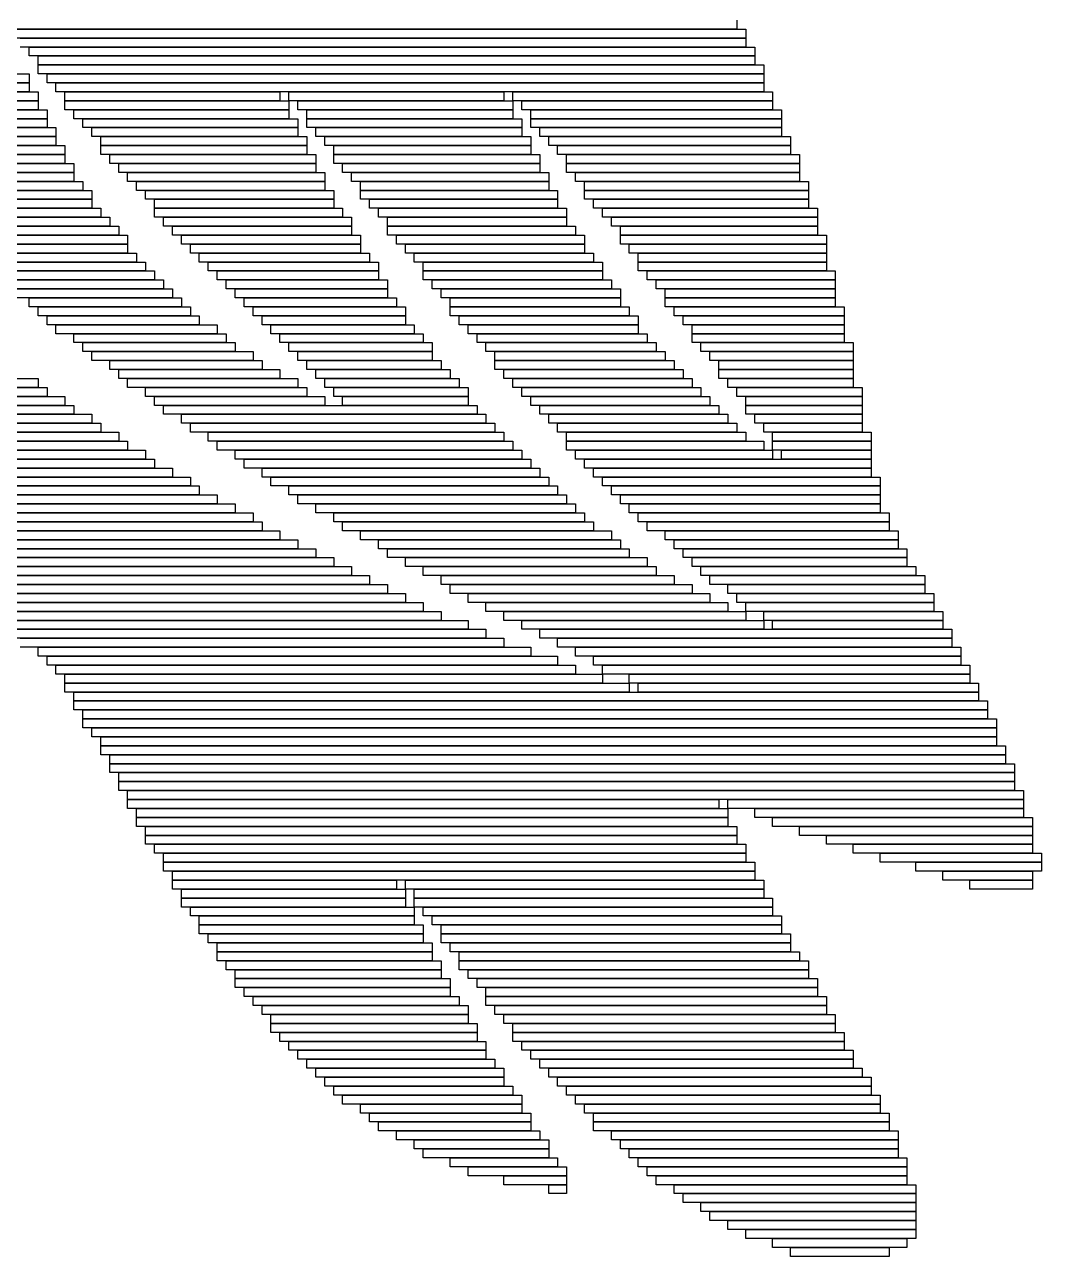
# Model space of a CAD drawing. Extents: x 92 to 1005, y 17 to 1009.
# Drawn here: x 305.5 to 419, y 527 to 664.5 of the extents above; entities that cross this region are included whole.
import ezdxf

# ---------------------------------------------------------------- set-up
doc = ezdxf.new("R2010")
doc.units = 0

msp = doc.modelspace()

# ---------------------------------------------------------------- linework, layer by layer
for p, q in [((385, 665), (385, 664)), ((283, 664), (386, 664)), ((386, 663), (283, 663)), ((385, 664), (304, 664)), ((305, 663), (386, 663)), ((386, 664), (386, 663)), ((386, 663), (386, 662)), ((386, 662), (305, 662)), ((306, 662), (387, 662)), ((306, 661), (306, 662)), ((387, 662), (387, 661)), ((387, 661), (306, 661)), ((307, 661), (387, 661)), ((307, 660), (307, 661)), ((387, 660), (307, 660)), ((307, 660), (388, 660)), ((307, 659), (307, 660)), ((387, 661), (387, 660)), ((388, 660), (388, 659)), ((281, 659), (306, 659)), ((306, 659), (306, 658)), ((388, 659), (307, 659)), ((308, 659), (388, 659)), ((308, 658), (308, 659)), ((388, 659), (388, 658)), ((306, 658), (281, 658)), ((281, 658), (306, 658)), ((306, 658), (306, 657)), ((388, 658), (308, 658)), ((309, 658), (388, 658)), ((309, 657), (309, 658)), ((388, 658), (388, 657)), ((278, 656), (307, 656)), ((280, 657), (307, 657)), ((307, 656), (280, 656)), ((306, 657), (281, 657)), ((307, 657), (307, 656)), ((307, 656), (307, 655)), ((388, 657), (309, 657)), ((310, 657), (334, 657)), ((310, 656), (310, 657)), ((334, 656), (310, 656)), ((310, 656), (335, 656)), ((310, 655), (310, 656)), ((334, 657), (334, 656)), ((335, 657), (359, 657)), ((335, 656), (335, 657)), ((359, 656), (335, 656)), ((335, 656), (335, 655)), ((336, 656), (360, 656)), ((336, 655), (336, 656)), ((359, 657), (359, 656)), ((360, 657), (389, 657)), ((360, 656), (360, 657)), ((389, 656), (360, 656)), ((360, 656), (360, 655)), ((361, 656), (389, 656)), ((361, 655), (361, 656)), ((389, 657), (389, 656)), ((389, 656), (389, 655)), ((178, 655), (308, 655)), ((307, 655), (278, 655)), ((308, 655), (308, 654)), ((335, 655), (310, 655)), ((311, 655), (335, 655)), ((311, 654), (311, 655)), ((335, 655), (335, 654)), ((360, 655), (336, 655)), ((337, 655), (360, 655)), ((337, 654), (337, 655)), ((360, 655), (360, 654)), ((389, 655), (361, 655)), ((362, 655), (390, 655)), ((362, 654), (362, 655)), ((390, 655), (390, 654)), ((308, 654), (178, 654)), ((179, 654), (308, 654)), ((308, 654), (308, 653)), ((335, 654), (311, 654)), ((312, 654), (336, 654)), ((312, 653), (312, 654)), ((336, 654), (336, 653)), ((360, 654), (337, 654)), ((337, 654), (361, 654)), ((337, 653), (337, 654)), ((361, 654), (361, 653)), ((390, 654), (362, 654)), ((362, 654), (390, 654)), ((362, 653), (362, 654)), ((390, 654), (390, 653)), ((308, 653), (179, 653)), ((180, 653), (309, 653)), ((309, 652), (180, 652)), ((181, 652), (309, 652)), ((309, 653), (309, 652)), ((309, 652), (309, 651)), ((336, 653), (312, 653)), ((313, 653), (336, 653)), ((313, 652), (313, 653)), ((336, 652), (313, 652)), ((314, 652), (337, 652)), ((314, 651), (314, 652)), ((336, 653), (336, 652)), ((361, 653), (337, 653)), ((337, 652), (337, 651)), ((338, 653), (361, 653)), ((338, 652), (338, 653)), ((361, 652), (338, 652)), ((339, 652), (362, 652)), ((339, 651), (339, 652)), ((361, 653), (361, 652)), ((390, 653), (362, 653)), ((362, 652), (362, 651)), ((363, 653), (390, 653)), ((363, 652), (363, 653)), ((390, 652), (363, 652)), ((364, 652), (391, 652)), ((364, 651), (364, 652)), ((390, 653), (390, 652)), ((391, 652), (391, 651)), ((309, 651), (181, 651)), ((182, 651), (310, 651)), ((310, 651), (310, 650)), ((337, 651), (314, 651)), ((314, 651), (337, 651)), ((314, 650), (314, 651)), ((337, 651), (337, 650)), ((362, 651), (339, 651)), ((340, 651), (362, 651)), ((340, 650), (340, 651)), ((362, 651), (362, 650)), ((391, 651), (364, 651)), ((365, 651), (391, 651)), ((365, 650), (365, 651)), ((391, 651), (391, 650)), ((310, 650), (182, 650)), ((183, 650), (310, 650)), ((310, 649), (183, 649)), ((288, 649), (311, 649)), ((310, 650), (310, 649)), ((311, 649), (311, 648)), ((337, 650), (314, 650)), ((315, 650), (338, 650)), ((315, 649), (315, 650)), ((338, 649), (315, 649)), ((316, 649), (338, 649)), ((316, 648), (316, 649)), ((338, 650), (338, 649)), ((338, 649), (338, 648)), ((362, 650), (340, 650)), ((340, 650), (363, 650)), ((340, 649), (340, 650)), ((363, 649), (340, 649)), ((341, 649), (363, 649)), ((341, 648), (341, 649)), ((363, 650), (363, 649)), ((363, 649), (363, 648)), ((391, 650), (365, 650)), ((366, 650), (392, 650)), ((366, 649), (366, 650)), ((392, 649), (366, 649)), ((366, 649), (392, 649)), ((366, 648), (366, 649)), ((392, 650), (392, 649)), ((392, 649), (392, 648)), ((311, 648), (288, 648)), ((289, 648), (311, 648)), ((311, 648), (311, 647)), ((338, 648), (316, 648)), ((317, 648), (339, 648)), ((317, 647), (317, 648)), ((339, 648), (339, 647)), ((363, 648), (341, 648)), ((342, 648), (364, 648)), ((342, 647), (342, 648)), ((364, 648), (364, 647)), ((392, 648), (366, 648)), ((367, 648), (392, 648)), ((367, 647), (367, 648)), ((392, 648), (392, 647)), ((311, 647), (289, 647)), ((290, 647), (312, 647)), ((312, 647), (312, 646)), ((339, 647), (317, 647)), ((318, 647), (339, 647)), ((318, 646), (318, 647)), ((339, 647), (339, 646)), ((364, 647), (342, 647)), ((343, 647), (364, 647)), ((343, 646), (343, 647)), ((364, 647), (364, 646)), ((392, 647), (367, 647)), ((368, 647), (393, 647)), ((368, 646), (368, 647)), ((393, 647), (393, 646)), ((312, 646), (290, 646)), ((291, 646), (313, 646)), ((313, 645), (291, 645)), ((293, 645), (313, 645)), ((313, 646), (313, 645)), ((313, 645), (313, 644)), ((339, 646), (318, 646)), ((319, 646), (340, 646)), ((319, 645), (319, 646)), ((340, 645), (319, 645)), ((320, 645), (340, 645)), ((320, 644), (320, 645)), ((340, 646), (340, 645)), ((340, 645), (340, 644)), ((364, 646), (343, 646)), ((343, 646), (365, 646)), ((343, 645), (343, 646)), ((365, 645), (343, 645)), ((344, 645), (365, 645)), ((344, 644), (344, 645)), ((365, 646), (365, 645)), ((365, 645), (365, 644)), ((393, 646), (368, 646)), ((368, 646), (393, 646)), ((368, 645), (368, 646)), ((393, 645), (368, 645)), ((369, 645), (393, 645)), ((369, 644), (369, 645)), ((393, 646), (393, 645)), ((393, 645), (393, 644)), ((313, 644), (293, 644)), ((294, 644), (314, 644)), ((314, 644), (314, 643)), ((340, 644), (320, 644)), ((320, 644), (341, 644)), ((320, 643), (320, 644)), ((341, 644), (341, 643)), ((365, 644), (344, 644)), ((345, 644), (366, 644)), ((345, 643), (345, 644)), ((366, 644), (366, 643)), ((393, 644), (369, 644)), ((370, 644), (394, 644)), ((370, 643), (370, 644)), ((394, 644), (394, 643)), ((314, 643), (294, 643)), ((295, 643), (315, 643)), ((315, 643), (315, 642)), ((341, 643), (320, 643)), ((321, 643), (342, 643)), ((321, 642), (321, 643)), ((342, 643), (342, 642)), ((366, 643), (345, 643)), ((346, 643), (366, 643)), ((346, 642), (346, 643)), ((366, 643), (366, 642)), ((394, 643), (370, 643)), ((371, 643), (394, 643)), ((371, 642), (371, 643)), ((394, 643), (394, 642)), ((315, 642), (295, 642)), ((296, 642), (316, 642)), ((316, 641), (296, 641)), ((297, 641), (317, 641)), ((316, 642), (316, 641)), ((317, 641), (317, 640)), ((342, 642), (321, 642)), ((322, 642), (342, 642)), ((322, 641), (322, 642)), ((342, 641), (322, 641)), ((323, 641), (343, 641)), ((323, 640), (323, 641)), ((342, 642), (342, 641)), ((343, 641), (343, 640)), ((366, 642), (346, 642)), ((346, 642), (367, 642)), ((346, 641), (346, 642)), ((367, 641), (346, 641)), ((347, 641), (368, 641)), ((347, 640), (347, 641)), ((367, 642), (367, 641)), ((368, 641), (368, 640)), ((394, 642), (371, 642)), ((372, 642), (394, 642)), ((372, 641), (372, 642)), ((394, 641), (372, 641)), ((372, 641), (395, 641)), ((372, 640), (372, 641)), ((394, 642), (394, 641)), ((395, 641), (395, 640)), ((317, 640), (297, 640)), ((298, 640), (317, 640)), ((317, 640), (317, 639)), ((343, 640), (323, 640)), ((324, 640), (343, 640)), ((324, 639), (324, 640)), ((343, 640), (343, 639)), ((368, 640), (347, 640)), ((348, 640), (368, 640)), ((348, 639), (348, 640)), ((368, 640), (368, 639)), ((395, 640), (372, 640)), ((373, 640), (395, 640)), ((373, 639), (373, 640)), ((395, 640), (395, 639)), ((317, 639), (298, 639)), ((299, 639), (318, 639)), ((318, 638), (299, 638)), ((301, 638), (319, 638)), ((318, 639), (318, 638)), ((319, 638), (319, 637)), ((343, 639), (324, 639)), ((325, 639), (344, 639)), ((325, 638), (325, 639)), ((344, 638), (325, 638)), ((326, 638), (345, 638)), ((326, 637), (326, 638)), ((344, 639), (344, 638)), ((345, 638), (345, 637)), ((368, 639), (348, 639)), ((349, 639), (369, 639)), ((349, 638), (349, 639)), ((369, 638), (349, 638)), ((350, 638), (370, 638)), ((350, 637), (350, 638)), ((369, 639), (369, 638)), ((370, 638), (370, 637)), ((395, 639), (373, 639)), ((374, 639), (395, 639)), ((374, 638), (374, 639)), ((395, 638), (374, 638)), ((374, 638), (395, 638)), ((374, 637), (374, 638)), ((395, 639), (395, 638)), ((395, 638), (395, 637)), ((319, 637), (301, 637)), ((302, 637), (320, 637)), ((320, 637), (320, 636)), ((345, 637), (326, 637)), ((327, 637), (345, 637)), ((327, 636), (327, 637)), ((345, 637), (345, 636)), ((370, 637), (350, 637)), ((350, 637), (370, 637)), ((350, 636), (350, 637)), ((370, 637), (370, 636)), ((395, 637), (374, 637)), ((375, 637), (396, 637)), ((375, 636), (375, 637)), ((396, 637), (396, 636)), ((320, 636), (302, 636)), ((303, 636), (321, 636)), ((321, 636), (321, 635)), ((345, 636), (327, 636)), ((328, 636), (346, 636)), ((328, 635), (328, 636)), ((346, 636), (346, 635)), ((370, 636), (350, 636)), ((351, 636), (371, 636)), ((351, 635), (351, 636)), ((371, 636), (371, 635)), ((396, 636), (375, 636)), ((376, 636), (396, 636)), ((376, 635), (376, 636)), ((396, 636), (396, 635)), ((321, 635), (303, 635)), ((304, 635), (322, 635)), ((322, 634), (304, 634)), ((306, 634), (323, 634)), ((306, 633), (306, 634)), ((322, 635), (322, 634)), ((323, 634), (323, 633)), ((346, 635), (328, 635)), ((329, 635), (346, 635)), ((329, 634), (329, 635)), ((346, 634), (329, 634)), ((330, 634), (347, 634)), ((330, 633), (330, 634)), ((346, 635), (346, 634)), ((347, 634), (347, 633)), ((371, 635), (351, 635)), ((352, 635), (372, 635)), ((352, 634), (352, 635)), ((372, 634), (352, 634)), ((353, 634), (372, 634)), ((353, 633), (353, 634)), ((372, 635), (372, 634)), ((372, 634), (372, 633)), ((396, 635), (376, 635)), ((377, 635), (396, 635)), ((377, 634), (377, 635)), ((396, 634), (377, 634)), ((377, 634), (396, 634)), ((377, 633), (377, 634)), ((396, 635), (396, 634)), ((396, 634), (396, 633)), ((323, 633), (306, 633)), ((307, 633), (324, 633)), ((307, 632), (307, 633)), ((324, 633), (324, 632)), ((347, 633), (330, 633)), ((331, 633), (348, 633)), ((331, 632), (331, 633)), ((348, 633), (348, 632)), ((372, 633), (353, 633)), ((353, 633), (373, 633)), ((353, 632), (353, 633)), ((373, 633), (373, 632)), ((396, 633), (377, 633)), ((378, 633), (397, 633)), ((378, 632), (378, 633)), ((397, 633), (397, 632)), ((324, 632), (307, 632)), ((308, 632), (325, 632)), ((308, 631), (308, 632)), ((325, 632), (325, 631)), ((348, 632), (331, 632)), ((332, 632), (348, 632)), ((332, 631), (332, 632)), ((348, 632), (348, 631)), ((373, 632), (353, 632)), ((354, 632), (374, 632)), ((354, 631), (354, 632)), ((374, 632), (374, 631)), ((397, 632), (378, 632)), ((379, 632), (397, 632)), ((379, 631), (379, 632)), ((397, 632), (397, 631)), ((325, 631), (308, 631)), ((309, 631), (327, 631)), ((309, 630), (309, 631)), ((327, 630), (309, 630)), ((311, 630), (328, 630)), ((311, 629), (311, 630)), ((327, 631), (327, 630)), ((328, 630), (328, 629)), ((348, 631), (332, 631)), ((333, 631), (349, 631)), ((333, 630), (333, 631)), ((349, 630), (333, 630)), ((334, 630), (350, 630)), ((334, 629), (334, 630)), ((349, 631), (349, 630)), ((350, 630), (350, 629)), ((374, 631), (354, 631)), ((355, 631), (374, 631)), ((355, 630), (355, 631)), ((374, 630), (355, 630)), ((356, 630), (375, 630)), ((356, 629), (356, 630)), ((374, 631), (374, 630)), ((375, 630), (375, 629)), ((397, 631), (379, 631)), ((380, 631), (397, 631)), ((380, 630), (380, 631)), ((397, 630), (380, 630)), ((380, 630), (397, 630)), ((380, 629), (380, 630)), ((397, 631), (397, 630)), ((397, 630), (397, 629)), ((328, 629), (311, 629)), ((312, 629), (329, 629)), ((312, 628), (312, 629)), ((329, 629), (329, 628)), ((350, 629), (334, 629)), ((335, 629), (351, 629)), ((335, 628), (335, 629)), ((351, 629), (351, 628)), ((375, 629), (356, 629)), ((357, 629), (376, 629)), ((357, 628), (357, 629)), ((376, 629), (376, 628)), ((397, 629), (380, 629)), ((381, 629), (398, 629)), ((381, 628), (381, 629)), ((398, 629), (398, 628)), ((329, 628), (312, 628)), ((313, 628), (331, 628)), ((313, 627), (313, 628)), ((331, 627), (313, 627)), ((315, 627), (332, 627)), ((315, 626), (315, 627)), ((331, 628), (331, 627)), ((332, 627), (332, 626)), ((351, 628), (335, 628)), ((336, 628), (351, 628)), ((336, 627), (336, 628)), ((351, 627), (336, 627)), ((337, 627), (352, 627)), ((337, 626), (337, 627)), ((351, 628), (351, 627)), ((352, 627), (352, 626)), ((376, 628), (357, 628)), ((358, 628), (377, 628)), ((358, 627), (358, 628)), ((377, 627), (358, 627)), ((358, 627), (378, 627)), ((358, 626), (358, 627)), ((377, 628), (377, 627)), ((378, 627), (378, 626)), ((398, 628), (381, 628)), ((382, 628), (398, 628)), ((382, 627), (382, 628)), ((398, 627), (382, 627)), ((383, 627), (398, 627)), ((383, 626), (383, 627)), ((398, 628), (398, 627)), ((398, 627), (398, 626)), ((332, 626), (315, 626)), ((316, 626), (334, 626)), ((316, 625), (316, 626)), ((334, 626), (334, 625)), ((352, 626), (337, 626)), ((338, 626), (353, 626)), ((338, 625), (338, 626)), ((353, 626), (353, 625)), ((378, 626), (358, 626)), ((359, 626), (379, 626)), ((359, 625), (359, 626)), ((379, 626), (379, 625)), ((398, 626), (383, 626)), ((383, 626), (398, 626)), ((383, 625), (383, 626)), ((398, 626), (398, 625)), ((209, 625), (307, 625)), ((307, 625), (307, 624)), ((334, 625), (316, 625)), ((317, 625), (336, 625)), ((317, 624), (317, 625)), ((336, 625), (336, 624)), ((353, 625), (338, 625)), ((339, 625), (354, 625)), ((339, 624), (339, 625)), ((354, 625), (354, 624)), ((379, 625), (359, 625)), ((360, 625), (380, 625)), ((360, 624), (360, 625)), ((380, 625), (380, 624)), ((398, 625), (383, 625)), ((384, 625), (398, 625)), ((384, 624), (384, 625)), ((398, 625), (398, 624)), ((307, 624), (209, 624)), ((210, 624), (308, 624)), ((308, 623), (210, 623)), ((211, 623), (310, 623)), ((308, 624), (308, 623)), ((310, 623), (310, 622)), ((336, 624), (317, 624)), ((319, 624), (337, 624)), ((319, 623), (319, 624)), ((337, 623), (319, 623)), ((320, 623), (339, 623)), ((320, 622), (320, 623)), ((337, 624), (337, 623)), ((354, 624), (339, 624)), ((339, 623), (339, 622)), ((340, 624), (355, 624)), ((340, 623), (340, 624)), ((355, 623), (340, 623)), ((341, 623), (355, 623)), ((341, 622), (341, 623)), ((355, 624), (355, 623)), ((355, 623), (355, 622)), ((380, 624), (360, 624)), ((361, 624), (381, 624)), ((361, 623), (361, 624)), ((381, 623), (361, 623)), ((362, 623), (382, 623)), ((362, 622), (362, 623)), ((381, 624), (381, 623)), ((382, 623), (382, 622)), ((398, 624), (384, 624)), ((385, 624), (399, 624)), ((385, 623), (385, 624)), ((399, 623), (385, 623)), ((386, 623), (399, 623)), ((386, 622), (386, 623)), ((399, 624), (399, 623)), ((399, 623), (399, 622)), ((310, 622), (211, 622)), ((211, 622), (311, 622)), ((311, 622), (311, 621)), ((339, 622), (320, 622)), ((321, 622), (356, 622)), ((321, 621), (321, 622)), ((355, 622), (341, 622)), ((356, 622), (356, 621)), ((382, 622), (362, 622)), ((363, 622), (383, 622)), ((363, 621), (363, 622)), ((383, 622), (383, 621)), ((399, 622), (386, 622)), ((386, 622), (399, 622)), ((386, 621), (386, 622)), ((399, 622), (399, 621)), ((311, 621), (211, 621)), ((212, 621), (313, 621)), ((313, 621), (313, 620)), ((356, 621), (321, 621)), ((323, 621), (357, 621)), ((323, 620), (323, 621)), ((357, 621), (357, 620)), ((383, 621), (363, 621)), ((364, 621), (384, 621)), ((364, 620), (364, 621)), ((384, 621), (384, 620)), ((399, 621), (386, 621)), ((387, 621), (399, 621)), ((387, 620), (387, 621)), ((399, 621), (399, 620)), ((313, 620), (212, 620)), ((213, 620), (314, 620)), ((314, 619), (213, 619)), ((213, 619), (316, 619)), ((314, 620), (314, 619)), ((316, 619), (316, 618)), ((357, 620), (323, 620)), ((324, 620), (358, 620)), ((324, 619), (324, 620)), ((358, 619), (324, 619)), ((326, 619), (359, 619)), ((326, 618), (326, 619)), ((358, 620), (358, 619)), ((359, 619), (359, 618)), ((384, 620), (364, 620)), ((365, 620), (385, 620)), ((365, 619), (365, 620)), ((385, 619), (365, 619)), ((366, 619), (386, 619)), ((366, 618), (366, 619)), ((385, 620), (385, 619)), ((386, 619), (386, 618)), ((399, 620), (387, 620)), ((388, 620), (399, 620)), ((388, 619), (388, 620)), ((399, 619), (388, 619)), ((389, 619), (400, 619)), ((389, 618), (389, 619)), ((399, 620), (399, 619)), ((400, 619), (400, 618)), ((316, 618), (213, 618)), ((214, 618), (317, 618)), ((317, 618), (317, 617)), ((359, 618), (326, 618)), ((327, 618), (360, 618)), ((327, 617), (327, 618)), ((360, 618), (360, 617)), ((386, 618), (366, 618)), ((366, 618), (388, 618)), ((366, 617), (366, 618)), ((388, 618), (388, 617)), ((400, 618), (389, 618)), ((389, 618), (400, 618)), ((389, 617), (389, 618)), ((400, 618), (400, 617)), ((317, 617), (214, 617)), ((214, 617), (319, 617)), ((319, 616), (214, 616)), ((245, 616), (320, 616)), ((319, 617), (319, 616)), ((320, 616), (320, 615)), ((360, 617), (327, 617)), ((329, 617), (361, 617)), ((329, 616), (329, 617)), ((361, 616), (329, 616)), ((330, 616), (362, 616)), ((330, 615), (330, 616)), ((361, 617), (361, 616)), ((362, 616), (362, 615)), ((388, 617), (366, 617)), ((367, 617), (389, 617)), ((367, 616), (367, 617)), ((389, 616), (367, 616)), ((368, 616), (400, 616)), ((368, 615), (368, 616)), ((400, 617), (389, 617)), ((389, 617), (389, 616)), ((390, 617), (400, 617)), ((390, 616), (390, 617)), ((400, 616), (390, 616)), ((400, 617), (400, 616)), ((400, 616), (400, 615)), ((320, 615), (245, 615)), ((245, 615), (322, 615)), ((322, 615), (322, 614)), ((362, 615), (330, 615)), ((332, 615), (363, 615)), ((332, 614), (332, 615)), ((363, 615), (363, 614)), ((400, 615), (368, 615)), ((369, 615), (400, 615)), ((369, 614), (369, 615)), ((400, 615), (400, 614)), ((322, 614), (245, 614)), ((246, 614), (324, 614)), ((324, 614), (324, 613)), ((363, 614), (332, 614)), ((333, 614), (364, 614)), ((333, 613), (333, 614)), ((364, 614), (364, 613)), ((400, 614), (369, 614)), ((370, 614), (401, 614)), ((370, 613), (370, 614)), ((401, 614), (401, 613)), ((324, 613), (246, 613)), ((247, 613), (325, 613)), ((325, 612), (247, 612)), ((247, 612), (327, 612)), ((325, 613), (325, 612)), ((327, 612), (327, 611)), ((364, 613), (333, 613)), ((335, 613), (365, 613)), ((335, 612), (335, 613)), ((365, 612), (335, 612)), ((336, 612), (366, 612)), ((336, 611), (336, 612)), ((365, 613), (365, 612)), ((366, 612), (366, 611)), ((401, 613), (370, 613)), ((371, 613), (401, 613)), ((371, 612), (371, 613)), ((401, 612), (371, 612)), ((372, 612), (401, 612)), ((372, 611), (372, 612)), ((401, 613), (401, 612)), ((401, 612), (401, 611)), ((327, 611), (247, 611)), ((248, 611), (329, 611)), ((329, 611), (329, 610)), ((366, 611), (336, 611)), ((338, 611), (367, 611)), ((338, 610), (338, 611)), ((367, 611), (367, 610)), ((401, 611), (372, 611)), ((373, 611), (401, 611)), ((373, 610), (373, 611)), ((401, 611), (401, 610)), ((329, 610), (248, 610)), ((248, 610), (331, 610)), ((331, 610), (331, 609)), ((367, 610), (338, 610)), ((340, 610), (368, 610)), ((340, 609), (340, 610)), ((368, 610), (368, 609)), ((401, 610), (373, 610)), ((374, 610), (402, 610)), ((374, 609), (374, 610)), ((402, 610), (402, 609)), ((331, 609), (248, 609)), ((249, 609), (332, 609)), ((332, 608), (249, 608)), ((249, 608), (334, 608)), ((332, 609), (332, 608)), ((334, 608), (334, 607)), ((368, 609), (340, 609)), ((341, 609), (369, 609)), ((341, 608), (341, 609)), ((369, 608), (341, 608)), ((343, 608), (371, 608)), ((343, 607), (343, 608)), ((369, 609), (369, 608)), ((371, 608), (371, 607)), ((402, 609), (374, 609)), ((375, 609), (402, 609)), ((375, 608), (375, 609)), ((402, 608), (375, 608)), ((377, 608), (403, 608)), ((377, 607), (377, 608)), ((402, 609), (402, 608)), ((403, 608), (403, 607)), ((334, 607), (249, 607)), ((250, 607), (336, 607)), ((336, 607), (336, 606)), ((371, 607), (343, 607)), ((345, 607), (372, 607)), ((345, 606), (345, 607)), ((372, 607), (372, 606)), ((403, 607), (377, 607)), ((378, 607), (403, 607)), ((378, 606), (378, 607)), ((403, 607), (403, 606)), ((336, 606), (250, 606)), ((250, 606), (338, 606)), ((338, 605), (250, 605)), ((250, 605), (340, 605)), ((338, 606), (338, 605)), ((340, 605), (340, 604)), ((372, 606), (345, 606)), ((346, 606), (373, 606)), ((346, 605), (346, 606)), ((373, 605), (346, 605)), ((348, 605), (375, 605)), ((348, 604), (348, 605)), ((373, 606), (373, 605)), ((375, 605), (375, 604)), ((403, 606), (378, 606)), ((379, 606), (404, 606)), ((379, 605), (379, 606)), ((404, 605), (379, 605)), ((380, 605), (404, 605)), ((380, 604), (380, 605)), ((404, 606), (404, 605)), ((404, 605), (404, 604)), ((340, 604), (250, 604)), ((251, 604), (342, 604)), ((342, 604), (342, 603)), ((375, 604), (348, 604)), ((350, 604), (376, 604)), ((350, 603), (350, 604)), ((376, 604), (376, 603)), ((404, 604), (380, 604)), ((381, 604), (405, 604)), ((381, 603), (381, 604)), ((405, 604), (405, 603)), ((342, 603), (251, 603)), ((251, 603), (344, 603)), ((344, 603), (344, 602)), ((376, 603), (350, 603)), ((352, 603), (378, 603)), ((352, 602), (352, 603)), ((378, 603), (378, 602)), ((405, 603), (381, 603)), ((382, 603), (406, 603)), ((382, 602), (382, 603)), ((406, 603), (406, 602)), ((344, 602), (251, 602)), ((251, 602), (346, 602)), ((346, 601), (251, 601)), ((251, 601), (348, 601)), ((346, 602), (346, 601)), ((348, 601), (348, 600)), ((378, 602), (352, 602)), ((353, 602), (380, 602)), ((353, 601), (353, 602)), ((380, 601), (353, 601)), ((355, 601), (382, 601)), ((355, 600), (355, 601)), ((380, 602), (380, 601)), ((406, 602), (382, 602)), ((382, 601), (382, 600)), ((384, 602), (406, 602)), ((384, 601), (384, 602)), ((406, 601), (384, 601)), ((385, 601), (407, 601)), ((385, 600), (385, 601)), ((406, 602), (406, 601)), ((407, 601), (407, 600)), ((348, 600), (251, 600)), ((251, 600), (350, 600)), ((350, 600), (350, 599)), ((382, 600), (355, 600)), ((357, 600), (384, 600)), ((357, 599), (357, 600)), ((384, 600), (384, 599)), ((407, 600), (385, 600)), ((386, 600), (407, 600)), ((386, 599), (386, 600)), ((407, 600), (407, 599)), ((350, 599), (251, 599)), ((299, 599), (352, 599)), ((352, 599), (352, 598)), ((384, 599), (357, 599)), ((359, 599), (386, 599)), ((359, 598), (359, 599)), ((407, 599), (386, 599)), ((386, 599), (386, 598)), ((388, 599), (408, 599)), ((388, 598), (388, 599)), ((408, 599), (408, 598)), ((352, 598), (299, 598)), ((301, 598), (355, 598)), ((355, 597), (301, 597)), ((303, 597), (357, 597)), ((355, 598), (355, 597)), ((357, 597), (357, 596)), ((386, 598), (359, 598)), ((361, 598), (388, 598)), ((361, 597), (361, 598)), ((388, 597), (361, 597)), ((363, 597), (409, 597)), ((363, 596), (363, 597)), ((408, 598), (388, 598)), ((388, 598), (388, 597)), ((389, 598), (408, 598)), ((389, 597), (389, 598)), ((408, 597), (389, 597)), ((408, 598), (408, 597)), ((409, 597), (409, 596)), ((357, 596), (303, 596)), ((305, 596), (359, 596)), ((359, 596), (359, 595)), ((409, 596), (363, 596)), ((365, 596), (409, 596)), ((365, 595), (365, 596)), ((409, 596), (409, 595)), ((359, 595), (305, 595)), ((307, 595), (362, 595)), ((307, 594), (307, 595)), ((362, 594), (307, 594)), ((308, 594), (365, 594)), ((308, 593), (308, 594)), ((362, 595), (362, 594)), ((409, 595), (365, 595)), ((365, 594), (365, 593)), ((367, 595), (410, 595)), ((367, 594), (367, 595)), ((410, 594), (367, 594)), ((369, 594), (410, 594)), ((369, 593), (369, 594)), ((410, 595), (410, 594)), ((410, 594), (410, 593)), ((365, 593), (308, 593)), ((309, 593), (367, 593)), ((309, 592), (309, 593)), ((367, 593), (367, 592)), ((410, 593), (369, 593)), ((370, 593), (411, 593)), ((370, 592), (370, 593)), ((411, 593), (411, 592)), ((367, 592), (309, 592)), ((310, 592), (370, 592)), ((310, 591), (310, 592)), ((411, 592), (370, 592)), ((370, 592), (370, 591)), ((373, 592), (411, 592)), ((373, 591), (373, 592)), ((411, 592), (411, 591)), ((370, 591), (310, 591)), ((310, 591), (373, 591)), ((310, 590), (310, 591)), ((373, 590), (310, 590)), ((311, 590), (412, 590)), ((311, 589), (311, 590)), ((411, 591), (373, 591)), ((373, 591), (373, 590)), ((374, 591), (412, 591)), ((374, 590), (374, 591)), ((412, 590), (374, 590)), ((412, 591), (412, 590)), ((412, 590), (412, 589)), ((412, 589), (311, 589)), ((311, 589), (413, 589)), ((311, 588), (311, 589)), ((413, 589), (413, 588)), ((413, 588), (311, 588)), ((312, 588), (413, 588)), ((312, 587), (312, 588)), ((413, 588), (413, 587)), ((413, 587), (312, 587)), ((312, 587), (414, 587)), ((312, 586), (312, 587)), ((414, 586), (312, 586)), ((313, 586), (414, 586)), ((313, 585), (313, 586)), ((414, 587), (414, 586)), ((414, 586), (414, 585)), ((414, 585), (313, 585)), ((314, 585), (414, 585)), ((314, 584), (314, 585)), ((414, 585), (414, 584)), ((414, 584), (314, 584)), ((314, 584), (415, 584)), ((314, 583), (314, 584)), ((415, 583), (314, 583)), ((315, 583), (415, 583)), ((315, 582), (315, 583)), ((415, 584), (415, 583)), ((415, 583), (415, 582)), ((415, 582), (315, 582)), ((315, 582), (416, 582)), ((315, 581), (315, 582)), ((416, 582), (416, 581)), ((416, 581), (315, 581)), ((316, 581), (416, 581)), ((316, 580), (316, 581)), ((416, 581), (416, 580)), ((416, 580), (316, 580)), ((316, 580), (416, 580)), ((316, 579), (316, 580)), ((416, 579), (316, 579)), ((317, 579), (417, 579)), ((317, 578), (317, 579)), ((416, 580), (416, 579)), ((417, 579), (417, 578)), ((417, 578), (317, 578)), ((317, 578), (383, 578)), ((317, 577), (317, 578)), ((383, 578), (383, 577)), ((384, 578), (417, 578)), ((384, 577), (384, 578)), ((417, 578), (417, 577)), ((383, 577), (317, 577)), ((318, 577), (384, 577)), ((318, 576), (318, 577)), ((417, 577), (384, 577)), ((384, 577), (384, 576)), ((387, 577), (417, 577)), ((387, 576), (387, 577)), ((417, 577), (417, 576)), ((384, 576), (318, 576)), ((318, 576), (384, 576)), ((318, 575), (318, 576)), ((384, 575), (318, 575)), ((319, 575), (385, 575)), ((319, 574), (319, 575)), ((384, 576), (384, 575)), ((385, 575), (385, 574)), ((417, 576), (387, 576)), ((389, 576), (418, 576)), ((389, 575), (389, 576)), ((418, 575), (389, 575)), ((392, 575), (418, 575)), ((392, 574), (392, 575)), ((418, 576), (418, 575)), ((418, 575), (418, 574)), ((385, 574), (319, 574)), ((319, 574), (385, 574)), ((319, 573), (319, 574)), ((385, 574), (385, 573)), ((418, 574), (392, 574)), ((395, 574), (418, 574)), ((395, 573), (395, 574)), ((418, 574), (418, 573)), ((385, 573), (319, 573)), ((320, 573), (386, 573)), ((320, 572), (320, 573)), ((386, 572), (320, 572)), ((321, 572), (386, 572)), ((321, 571), (321, 572)), ((386, 573), (386, 572)), ((386, 572), (386, 571)), ((418, 573), (395, 573)), ((398, 573), (418, 573)), ((398, 572), (398, 573)), ((418, 572), (398, 572)), ((401, 572), (419, 572)), ((401, 571), (401, 572)), ((418, 573), (418, 572)), ((419, 572), (419, 571)), ((386, 571), (321, 571)), ((321, 571), (387, 571)), ((321, 570), (321, 571)), ((387, 571), (387, 570)), ((419, 571), (401, 571)), ((405, 571), (419, 571)), ((405, 570), (405, 571)), ((419, 571), (419, 570)), ((387, 570), (321, 570)), ((322, 570), (387, 570)), ((322, 569), (322, 570)), ((387, 570), (387, 569)), ((419, 570), (405, 570)), ((408, 570), (418, 570)), ((408, 569), (408, 570)), ((418, 570), (418, 569)), ((387, 569), (322, 569)), ((322, 569), (347, 569)), ((322, 568), (322, 569)), ((347, 568), (322, 568)), ((323, 568), (348, 568)), ((323, 567), (323, 568)), ((347, 569), (347, 568)), ((348, 569), (388, 569)), ((348, 568), (348, 569)), ((388, 568), (348, 568)), ((348, 568), (348, 567)), ((349, 568), (388, 568)), ((349, 567), (349, 568)), ((388, 569), (388, 568)), ((388, 568), (388, 567)), ((418, 569), (408, 569)), ((411, 569), (418, 569)), ((411, 568), (411, 569)), ((418, 568), (411, 568)), ((418, 569), (418, 568)), ((348, 567), (323, 567)), ((323, 567), (348, 567)), ((323, 566), (323, 567)), ((348, 567), (348, 566)), ((388, 567), (349, 567)), ((349, 567), (389, 567)), ((349, 566), (349, 567)), ((389, 567), (389, 566)), ((348, 566), (323, 566)), ((324, 566), (349, 566)), ((324, 565), (324, 566)), ((389, 566), (349, 566)), ((349, 566), (349, 565)), ((350, 566), (389, 566)), ((350, 565), (350, 566)), ((389, 566), (389, 565)), ((349, 565), (324, 565)), ((325, 565), (349, 565)), ((325, 564), (325, 565)), ((349, 564), (325, 564)), ((325, 564), (350, 564)), ((325, 563), (325, 564)), ((349, 565), (349, 564)), ((389, 565), (350, 565)), ((350, 564), (350, 563)), ((351, 565), (390, 565)), ((351, 564), (351, 565)), ((390, 564), (351, 564)), ((352, 564), (390, 564)), ((352, 563), (352, 564)), ((390, 565), (390, 564)), ((390, 564), (390, 563)), ((350, 563), (325, 563)), ((326, 563), (350, 563)), ((326, 562), (326, 563)), ((350, 563), (350, 562)), ((390, 563), (352, 563)), ((352, 563), (391, 563)), ((352, 562), (352, 563)), ((391, 563), (391, 562)), ((350, 562), (326, 562)), ((327, 562), (351, 562)), ((327, 561), (327, 562)), ((351, 561), (327, 561)), ((327, 561), (351, 561)), ((327, 560), (327, 561)), ((351, 562), (351, 561)), ((351, 561), (351, 560)), ((391, 562), (352, 562)), ((353, 562), (391, 562)), ((353, 561), (353, 562)), ((391, 561), (353, 561)), ((354, 561), (392, 561)), ((354, 560), (354, 561)), ((391, 562), (391, 561)), ((392, 561), (392, 560)), ((351, 560), (327, 560)), ((328, 560), (352, 560)), ((328, 559), (328, 560)), ((352, 560), (352, 559)), ((392, 560), (354, 560)), ((354, 560), (393, 560)), ((354, 559), (354, 560)), ((393, 560), (393, 559)), ((352, 559), (328, 559)), ((329, 559), (352, 559)), ((329, 558), (329, 559)), ((352, 559), (352, 558)), ((393, 559), (354, 559)), ((355, 559), (393, 559)), ((355, 558), (355, 559)), ((393, 559), (393, 558)), ((352, 558), (329, 558)), ((329, 558), (353, 558)), ((329, 557), (329, 558)), ((353, 557), (329, 557)), ((330, 557), (353, 557)), ((330, 556), (330, 557)), ((353, 558), (353, 557)), ((353, 557), (353, 556)), ((393, 558), (355, 558)), ((356, 558), (394, 558)), ((356, 557), (356, 558)), ((394, 557), (356, 557)), ((357, 557), (394, 557)), ((357, 556), (357, 557)), ((394, 558), (394, 557)), ((394, 557), (394, 556)), ((353, 556), (330, 556)), ((331, 556), (354, 556)), ((331, 555), (331, 556)), ((354, 556), (354, 555)), ((394, 556), (357, 556)), ((357, 556), (395, 556)), ((357, 555), (357, 556)), ((395, 556), (395, 555)), ((354, 555), (331, 555)), ((332, 555), (355, 555)), ((332, 554), (332, 555)), ((355, 555), (355, 554)), ((395, 555), (357, 555)), ((358, 555), (395, 555)), ((358, 554), (358, 555)), ((395, 555), (395, 554)), ((355, 554), (332, 554)), ((333, 554), (355, 554)), ((333, 553), (333, 554)), ((355, 553), (333, 553)), ((333, 553), (356, 553)), ((333, 552), (333, 553)), ((355, 554), (355, 553)), ((356, 553), (356, 552)), ((395, 554), (358, 554)), ((359, 554), (396, 554)), ((359, 553), (359, 554)), ((396, 553), (359, 553)), ((360, 553), (396, 553)), ((360, 552), (360, 553)), ((396, 554), (396, 553)), ((396, 553), (396, 552)), ((356, 552), (333, 552)), ((334, 552), (356, 552)), ((334, 551), (334, 552)), ((356, 552), (356, 551)), ((396, 552), (360, 552)), ((360, 552), (397, 552)), ((360, 551), (360, 552)), ((397, 552), (397, 551)), ((356, 551), (334, 551)), ((335, 551), (357, 551)), ((335, 550), (335, 551)), ((357, 550), (335, 550)), ((336, 550), (357, 550)), ((336, 549), (336, 550)), ((357, 551), (357, 550)), ((357, 550), (357, 549)), ((397, 551), (360, 551)), ((361, 551), (397, 551)), ((361, 550), (361, 551)), ((397, 550), (361, 550)), ((362, 550), (398, 550)), ((362, 549), (362, 550)), ((397, 551), (397, 550)), ((398, 550), (398, 549)), ((357, 549), (336, 549)), ((337, 549), (358, 549)), ((337, 548), (337, 549)), ((358, 549), (358, 548)), ((398, 549), (362, 549)), ((363, 549), (398, 549)), ((363, 548), (363, 549)), ((398, 549), (398, 548)), ((358, 548), (337, 548)), ((338, 548), (359, 548)), ((338, 547), (338, 548)), ((359, 548), (359, 547)), ((398, 548), (363, 548)), ((364, 548), (399, 548)), ((364, 547), (364, 548)), ((399, 548), (399, 547)), ((359, 547), (338, 547)), ((339, 547), (359, 547)), ((339, 546), (339, 547)), ((359, 546), (339, 546)), ((340, 546), (360, 546)), ((340, 545), (340, 546)), ((359, 547), (359, 546)), ((360, 546), (360, 545)), ((399, 547), (364, 547)), ((365, 547), (400, 547)), ((365, 546), (365, 547)), ((400, 546), (365, 546)), ((366, 546), (400, 546)), ((366, 545), (366, 546)), ((400, 547), (400, 546)), ((400, 546), (400, 545)), ((360, 545), (340, 545)), ((341, 545), (361, 545)), ((341, 544), (341, 545)), ((361, 545), (361, 544)), ((400, 545), (366, 545)), ((367, 545), (401, 545)), ((367, 544), (367, 545)), ((401, 545), (401, 544)), ((361, 544), (341, 544)), ((343, 544), (361, 544)), ((343, 543), (343, 544)), ((361, 544), (361, 543)), ((401, 544), (367, 544)), ((368, 544), (401, 544)), ((368, 543), (368, 544)), ((401, 544), (401, 543)), ((361, 543), (343, 543)), ((344, 543), (362, 543)), ((344, 542), (344, 543)), ((362, 542), (344, 542)), ((345, 542), (362, 542)), ((345, 541), (345, 542)), ((362, 543), (362, 542)), ((362, 542), (362, 541)), ((401, 543), (368, 543)), ((369, 543), (402, 543)), ((369, 542), (369, 543)), ((402, 542), (369, 542)), ((369, 542), (402, 542)), ((369, 541), (369, 542)), ((402, 543), (402, 542)), ((402, 542), (402, 541)), ((362, 541), (345, 541)), ((347, 541), (363, 541)), ((347, 540), (347, 541)), ((363, 541), (363, 540)), ((402, 541), (369, 541)), ((371, 541), (403, 541)), ((371, 540), (371, 541)), ((403, 541), (403, 540)), ((363, 540), (347, 540)), ((349, 540), (364, 540)), ((349, 539), (349, 540)), ((364, 539), (349, 539)), ((350, 539), (364, 539)), ((350, 538), (350, 539)), ((364, 540), (364, 539)), ((364, 539), (364, 538)), ((403, 540), (371, 540)), ((372, 540), (403, 540)), ((372, 539), (372, 540)), ((403, 539), (372, 539)), ((373, 539), (403, 539)), ((373, 538), (373, 539)), ((403, 540), (403, 539)), ((403, 539), (403, 538)), ((364, 538), (350, 538)), ((353, 538), (365, 538)), ((353, 537), (353, 538)), ((365, 538), (365, 537)), ((403, 538), (373, 538)), ((374, 538), (404, 538)), ((374, 537), (374, 538)), ((404, 538), (404, 537)), ((365, 537), (353, 537)), ((355, 537), (366, 537)), ((355, 536), (355, 537)), ((366, 537), (366, 536)), ((404, 537), (374, 537)), ((375, 537), (404, 537)), ((375, 536), (375, 537)), ((404, 537), (404, 536)), ((366, 536), (355, 536)), ((359, 536), (366, 536)), ((359, 535), (359, 536)), ((366, 535), (359, 535)), ((364, 535), (366, 535)), ((364, 534), (364, 535)), ((366, 536), (366, 535)), ((366, 535), (366, 534)), ((404, 536), (375, 536)), ((376, 536), (404, 536)), ((376, 535), (376, 536)), ((404, 535), (376, 535)), ((378, 535), (405, 535)), ((378, 534), (378, 535)), ((404, 536), (404, 535)), ((405, 535), (405, 534)), ((366, 534), (364, 534)), ((405, 534), (378, 534)), ((379, 534), (405, 534)), ((379, 533), (379, 534)), ((405, 534), (405, 533)), ((405, 533), (379, 533)), ((381, 533), (405, 533)), ((381, 532), (381, 533)), ((405, 533), (405, 532)), ((405, 532), (381, 532)), ((382, 532), (405, 532)), ((382, 531), (382, 532)), ((405, 531), (382, 531)), ((384, 531), (405, 531)), ((384, 530), (384, 531)), ((405, 532), (405, 531)), ((405, 531), (405, 530)), ((405, 530), (384, 530)), ((386, 530), (405, 530)), ((386, 529), (386, 530)), ((405, 530), (405, 529)), ((405, 529), (386, 529)), ((389, 529), (404, 529)), ((389, 528), (389, 529)), ((404, 528), (389, 528)), ((391, 528), (402, 528)), ((391, 527), (391, 528)), ((402, 528), (402, 527)), ((404, 529), (404, 528)), ((402, 527), (391, 527))]:
    msp.add_line(p, q)

doc.saveas('drawing.dxf')
